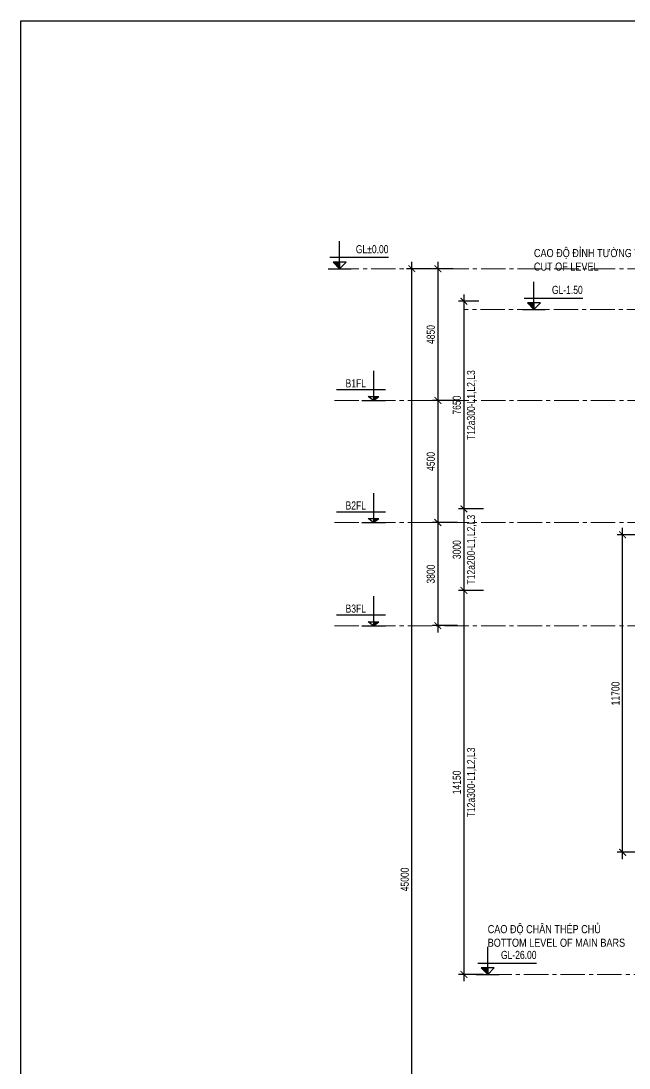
# Model space of a CAD drawing. Header units: millimetres. Extents: x 2746337 to 7547699, y -363432 to 15720.
# Drawn here: x 2951293 to 2973714, y -126690 to -88114 of the extents above; entities that cross this region are included whole.
import ezdxf
from ezdxf.enums import TextEntityAlignment as Align

# ---------------------------------------------------------------- set-up
doc = ezdxf.new("R2010")
doc.units = ezdxf.units.MM
doc.header["$LTSCALE"] = 1200
doc.header["$PDMODE"] = 3
doc.linetypes.add('CENTER2', pattern=[1.125, 0.75, -0.125, 0.125, -0.125])
for name, color, linetype in [('CDC.02.DIM', 1, 'Continuous'), ('CDC.06.TEXT', 2, 'Continuous'), ('CDC.10.HATCH', 251, 'Continuous')]:
    doc.layers.add(name, color=color, linetype=linetype)
for name, color, linetype, lineweight in [('ENOTE', 2, 'Continuous', 15), ('Grid line', 160, 'CENTER2', 5), ('K-THUOC', 1, 'Continuous', 18), ('TEXTVN', 2, 'Continuous', 20)]:
    doc.layers.add(name, color=color, linetype=linetype, lineweight=lineweight)
doc.styles.add('DB_Arial', font='arial.ttf', dxfattribs={"width": 0.8})
doc.styles.add('SMTEXT', font='arial.ttf', dxfattribs={"width": 0.75})
doc.dimstyles.new('BSV1-100', dxfattribs={"dimtxt": 300, "dimasz": 250, "dimexe": 200, "dimexo": 0, "dimgap": 108, "dimtad": 1, "dimdec": 0, "dimdsep": 46, "dimtxsty": 'SMTEXT', "dimblk": 'ARCHTICK', "dimcen": 100, "dimdle": 250, "dimclrd": 256, "dimclre": 256, "dimclrt": 1, "dimadec": 0, "dimazin": 0, "dimtfac": 1, "dimtdec": 0, "dimtix": 1, "dimtmove": 2, "dimatfit": 3, "dimfxl": 720, "dimfxlon": 1, "dimtolj": 1, "dimtzin": 0, "dimarcsym": 0})

# ---------------------------------------------------------------- blocks, each defined once
blk = doc.blocks.new('_ArchTick')
at = {"color": 0, "linetype": 'ByBlock', "const_width": 0.15}
blk.add_lwpolyline([(-0.5, -0.5), (0.5, 0.5)], dxfattribs=at)
blk = doc.blocks.new('*D1444')
at = {"layer": 'Defpoints', "color": 0, "transparency": 16777216}
for p in [(2965705, -97242), (2967228, -97242), (2967507, -142242)]:
    blk.add_point(p, dxfattribs=at)
at = {"layer": 'K-THUOC', "lineweight": -2, "transparency": 16777216}
for p, q in [((2965705, -142492), (2965705, -96992)), ((2966425, -97242), (2965505, -97242)), ((2966425, -142242), (2965505, -142242))]:
    blk.add_line(p, q, dxfattribs=at)
at = {"layer": 'K-THUOC', "lineweight": -2, "transparency": 16777216, "xscale": 250, "yscale": 250, "zscale": 250}
for p, rotation in [((2965705, -97242), 90), ((2965705, -142242), 270)]:
    blk.add_blockref('_ArchTick', p, dxfattribs=dict(at, rotation=rotation))
at = {"layer": 'K-THUOC', "color": 1, "transparency": 16777216, "insert": (2965444, -119742), "char_height": 300, "attachment_point": 5, "rotation": 90, "style": 'SMTEXT'}
blk.add_mtext('\\A1;45000', dxfattribs=at)
blk = doc.blocks.new('*D1445')
at = {"layer": 'Defpoints', "color": 0, "transparency": 16777216}
for p in [(2969125, -106092), (2967625, -109092), (2969162, -109092)]:
    blk.add_point(p, dxfattribs=at)
at = {"layer": 'K-THUOC', "lineweight": -2, "transparency": 16777216}
for p, q in [((2967625, -105842), (2967625, -109342)), ((2968345, -106092), (2967425, -106092)), ((2968345, -109092), (2967425, -109092))]:
    blk.add_line(p, q, dxfattribs=at)
at = {"layer": 'K-THUOC', "lineweight": -2, "transparency": 16777216, "xscale": 250, "yscale": 250, "zscale": 250}
for p, rotation in [((2967625, -106092), 90), ((2967625, -109092), 270)]:
    blk.add_blockref('_ArchTick', p, dxfattribs=dict(at, rotation=rotation))
at = {"layer": 'K-THUOC', "color": 1, "transparency": 16777216, "char_height": 300, "attachment_point": 5, "rotation": 90, "style": 'SMTEXT'}
for s, insert in [('\\A1;T12a200-L1,L2,L3', (2967914, -107592)), ('\\A1;3000', (2967364, -107592))]:
    blk.add_mtext(s, dxfattribs=dict(at, insert=insert))
blk = doc.blocks.new('*D1446')
at = {"layer": 'Defpoints', "color": 0, "transparency": 16777216}
for p in [(2969162, -109092), (2967625, -123242), (2971587, -123242)]:
    blk.add_point(p, dxfattribs=at)
at = {"layer": 'K-THUOC', "lineweight": -2, "transparency": 16777216}
for p, q in [((2968345, -109092), (2967425, -109092)), ((2967625, -108842), (2967625, -123492)), ((2968345, -123242), (2967425, -123242))]:
    blk.add_line(p, q, dxfattribs=at)
at = {"layer": 'K-THUOC', "lineweight": -2, "transparency": 16777216, "xscale": 250, "yscale": 250, "zscale": 250}
for p, rotation in [((2967625, -109092), 90), ((2967625, -123242), 270)]:
    blk.add_blockref('_ArchTick', p, dxfattribs=dict(at, rotation=rotation))
at = {"layer": 'K-THUOC', "color": 1, "transparency": 16777216, "char_height": 300, "attachment_point": 5, "rotation": 90, "style": 'SMTEXT'}
for s, insert in [('\\A1;T12a300-L1,L2,L3', (2967914, -116167)), ('\\A1;14150', (2967364, -116167))]:
    blk.add_mtext(s, dxfattribs=dict(at, insert=insert))
blk = doc.blocks.new('*D1447')
at = {"layer": 'Defpoints', "color": 0, "transparency": 16777216}
for p in [(2968175, -98442), (2967625, -106092), (2969125, -106092)]:
    blk.add_point(p, dxfattribs=at)
at = {"layer": 'K-THUOC', "lineweight": -2, "transparency": 16777216}
for p, q in [((2967625, -98192), (2967625, -106342)), ((2968175, -98442), (2967425, -98442)), ((2968345, -106092), (2967425, -106092))]:
    blk.add_line(p, q, dxfattribs=at)
at = {"layer": 'K-THUOC', "lineweight": -2, "transparency": 16777216, "xscale": 250, "yscale": 250, "zscale": 250}
for p, rotation in [((2967625, -98442), 90), ((2967625, -106092), 270)]:
    blk.add_blockref('_ArchTick', p, dxfattribs=dict(at, rotation=rotation))
at = {"layer": 'K-THUOC', "color": 1, "transparency": 16777216, "char_height": 300, "attachment_point": 5, "rotation": 90, "style": 'SMTEXT'}
for s, insert in [('\\A1;T12a300-L1,L2,L3', (2967914, -102267)), ('\\A1;7650', (2967364, -102267))]:
    blk.add_mtext(s, dxfattribs=dict(at, insert=insert))
blk = doc.blocks.new('tag_cd')
at = {"layer": 'CDC.10.HATCH'}
blk.add_hatch(color=256, dxfattribs=at).paths.add_polyline_path([(180, 240), (420, 0), (420, 240)])
at = {"layer": 'CDC.02.DIM'}
for points in [[(420, 240), (420, 0), (660, 240), (180, 240), (420, 0), (420, 1020)], [(60, 420), (2220, 420)], [(0, 0), (840, 0)]]:
    blk.add_lwpolyline(points, dxfattribs=at)
at = {"layer": 'CDC.06.TEXT', "ltscale": 0.5, "style": 'SMTEXT', "width": 0.75}
blk.add_attdef('CD', text='', height=300, dxfattribs=at).set_placement((2220, 570), align=Align.RIGHT)
blk = doc.blocks.new('*D1448')
at = {"layer": 'Defpoints', "color": 0, "transparency": 16777216}
for p in [(2967228, -97242), (2966665, -102092), (2999944, -102092)]:
    blk.add_point(p, dxfattribs=at)
at = {"layer": 'K-THUOC', "lineweight": -2, "transparency": 16777216}
for p, q in [((2966665, -96992), (2966665, -102342)), ((2967228, -97242), (2966465, -97242)), ((2967385, -102092), (2966465, -102092))]:
    blk.add_line(p, q, dxfattribs=at)
at = {"layer": 'K-THUOC', "lineweight": -2, "transparency": 16777216, "xscale": 250, "yscale": 250, "zscale": 250}
for p, rotation in [((2966665, -97242), 90), ((2966665, -102092), 270)]:
    blk.add_blockref('_ArchTick', p, dxfattribs=dict(at, rotation=rotation))
at = {"layer": 'K-THUOC', "color": 1, "transparency": 16777216, "insert": (2966404, -99667), "char_height": 300, "attachment_point": 5, "rotation": 90, "style": 'SMTEXT'}
blk.add_mtext('\\A1;4850', dxfattribs=at)
blk = doc.blocks.new('*D1449')
at = {"layer": 'Defpoints', "color": 0, "transparency": 16777216}
for p in [(2999944, -102092), (2966665, -106592), (2999944, -106592)]:
    blk.add_point(p, dxfattribs=at)
at = {"layer": 'K-THUOC', "lineweight": -2, "transparency": 16777216}
for p, q in [((2967385, -102092), (2966465, -102092)), ((2966665, -101842), (2966665, -106842)), ((2967385, -106592), (2966465, -106592))]:
    blk.add_line(p, q, dxfattribs=at)
at = {"layer": 'K-THUOC', "lineweight": -2, "transparency": 16777216, "xscale": 250, "yscale": 250, "zscale": 250}
for p, rotation in [((2966665, -102092), 90), ((2966665, -106592), 270)]:
    blk.add_blockref('_ArchTick', p, dxfattribs=dict(at, rotation=rotation))
at = {"layer": 'K-THUOC', "color": 1, "transparency": 16777216, "insert": (2966404, -104342), "char_height": 300, "attachment_point": 5, "rotation": 90, "style": 'SMTEXT'}
blk.add_mtext('\\A1;4500', dxfattribs=at)
blk = doc.blocks.new('*D1450')
at = {"layer": 'Defpoints', "color": 0, "transparency": 16777216}
for p in [(2999944, -106592), (2966665, -110392), (2999944, -110392)]:
    blk.add_point(p, dxfattribs=at)
at = {"layer": 'K-THUOC', "lineweight": -2, "transparency": 16777216}
for p, q in [((2966665, -106342), (2966665, -110642)), ((2967385, -106592), (2966465, -106592)), ((2967385, -110392), (2966465, -110392))]:
    blk.add_line(p, q, dxfattribs=at)
at = {"layer": 'K-THUOC', "lineweight": -2, "transparency": 16777216, "xscale": 250, "yscale": 250, "zscale": 250}
for p, rotation in [((2966665, -106592), 90), ((2966665, -110392), 270)]:
    blk.add_blockref('_ArchTick', p, dxfattribs=dict(at, rotation=rotation))
at = {"layer": 'K-THUOC', "color": 1, "transparency": 16777216, "insert": (2966404, -108492), "char_height": 300, "attachment_point": 5, "rotation": 90, "style": 'SMTEXT'}
blk.add_mtext('\\A1;3800', dxfattribs=at)
blk = doc.blocks.new('A$Cf5debca8')
at = {"layer": 'CDC.02.DIM'}
blk.add_hatch(color=256, dxfattribs=at).paths.add_polyline_path([(-242, 146), (-438, 146), (-438, 0)])
for p, q in [((-438, 1084), (-438, 0)), ((-1809, 398), (0, 398)), ((-875, 0), (0, 0)), ((-438, 0), (-633, 146)), ((-633, 146), (-242, 146)), ((-438, 0), (-242, 146))]:
    blk.add_line(p, q, dxfattribs=at)
at = {"layer": 'CDC.06.TEXT', "style": 'SMTEXT', "width": 0.75}
blk.add_attdef('CD', (-1469, 478), '', height=300, dxfattribs=at)
blk = doc.blocks.new('*D1472')
at = {"layer": 'Defpoints', "color": 0, "transparency": 16777216}
for p in [(2973476, -107042), (2981896, -107042), (2981896, -118742)]:
    blk.add_point(p, dxfattribs=at)
at = {"layer": 'K-THUOC', "lineweight": -2, "transparency": 16777216}
for p, q in [((2973476, -118992), (2973476, -106792)), ((2974196, -107042), (2973276, -107042)), ((2974196, -118742), (2973276, -118742))]:
    blk.add_line(p, q, dxfattribs=at)
at = {"layer": 'K-THUOC', "lineweight": -2, "transparency": 16777216, "xscale": 250, "yscale": 250, "zscale": 250}
for p, rotation in [((2973476, -107042), 90), ((2973476, -118742), 270)]:
    blk.add_blockref('_ArchTick', p, dxfattribs=dict(at, rotation=rotation))
at = {"layer": 'K-THUOC', "color": 1, "transparency": 16777216, "insert": (2973215, -112892), "char_height": 300, "attachment_point": 5, "rotation": 90, "style": 'SMTEXT'}
blk.add_mtext('\\A1;11700', dxfattribs=at)

msp = doc.modelspace()

# ---------------------------------------------------------------- linework, layer by layer
msp.add_lwpolyline([(2951292.7, -88114), (3044810, -88114), (3044810, -165266.4), (2951292.7, -165266.4)], close=True)
at = {"layer": 'Grid line', "color": 2}
for p, q in [((2962856, -97242.4), (2999943.6, -97242.4)), ((2962856, -102092.4), (2999943.6, -102092.4)), ((2962856, -106592.4), (2999943.6, -106592.4)), ((2962856, -110392.4), (2999943.6, -110392.4))]:
    msp.add_line(p, q, dxfattribs=at)
at = {"layer": 'Grid line'}
for p, q in [((2993435.6, -98742.4), (2967625.3, -98742.4)), ((3004488.9, -123242.4), (2967625.3, -123242.4))]:
    msp.add_line(p, q, dxfattribs=at)

# ---------------------------------------------------------------- block references
at = {"layer": 'CDC.06.TEXT'}
for p, values in [((2964731.5, -102092.4), {'CD': 'B1FL'}), ((2964731.5, -106592.4), {'CD': 'B2FL'}), ((2964731.5, -110392.4), {'CD': 'B3FL'})]:
    msp.add_blockref('A$Cf5debca8', p, dxfattribs=at).add_auto_attribs(values)
at = {"layer": 'ENOTE'}
for p, values in [((2962623.7, -97242.4), {'CD': 'GL%%P0.00'}), ((2969786.2, -98742.4), {'CD': 'GL-1.50'}), ((2968082.2, -123242.4), {'CD': 'GL-26.00'})]:
    msp.add_blockref('tag_cd', p, dxfattribs=at).add_auto_attribs(values)

# ---------------------------------------------------------------- texts
at = {"layer": 'TEXTVN', "style": 'DB_Arial', "width": 0.8}
for s, p in [('CAO ĐỘ ĐỈNH TƯỜNG VÂY', (2970206.2, -96814.5)), ('CUT OF LEVEL', (2970206.2, -97314.5)), ('CAO ĐỘ CHÂN THÉP CHỦ', (2968502.2, -121722.4)), ('BOTTOM LEVEL OF MAIN BARS', (2968502.2, -122222.4))]:
    msp.add_text(s, height=300, dxfattribs=at).set_placement(p)

# ---------------------------------------------------------------- dimensions: what is measured, and where the dimension line sits
at = {"layer": 'K-THUOC'}
for base, p1, p2, picture, middle in [((2965705.3, -97242.4), (2967506.5, -142242.4), (2967227.7, -97242.4), '*D1444', (2965444.1, -119742.4)), ((2966665.3, -102092.4), (2967227.7, -97242.4), (2999943.6, -102092.4), '*D1448', (2966404.1, -99667.4)), ((2966665.3, -106592.4), (2999943.6, -102092.4), (2999943.6, -106592.4), '*D1449', (2966404.1, -104342.4)), ((2966665.3, -110392.4), (2999943.6, -106592.4), (2999943.6, -110392.4), '*D1450', (2966404, -108492.4)), ((2973475.8, -107042.4), (2981896.3, -118742.4), (2981896.3, -107042.4), '*D1472', (2973214.6, -112892.4))]:
    dim = msp.add_linear_dim(base=base, p1=p1, p2=p2, angle=90, dimstyle='BSV1-100', dxfattribs=at)
    dim.commit()
    dim.dimension.update_dxf_attribs({"geometry": picture, "text_midpoint": middle})
for base, p1, p2, text, picture, middle in [((2967625.3, -106092.4), (2968175.3, -98442.4), (2969125.3, -106092.4), '<>\\XT12a300-L1,L2,L3', '*D1447', (2967625.3, -102267.4)), ((2967625.3, -109092.4), (2969125.3, -106092.4), (2969161.9, -109092.4), '<>\\XT12a200-L1,L2,L3', '*D1445', (2967625.3, -107592.4)), ((2967625.3, -123242.4), (2969161.9, -109092.4), (2971586.7, -123242.4), '<>\\XT12a300-L1,L2,L3', '*D1446', (2967625.3, -116167.4))]:
    dim = msp.add_linear_dim(base=base, p1=p1, p2=p2, angle=90, text=text, dimstyle='BSV1-100', dxfattribs=at)
    dim.commit()
    dim.dimension.update_dxf_attribs({"geometry": picture, "text_midpoint": middle})

doc.saveas('drawing.dxf')
